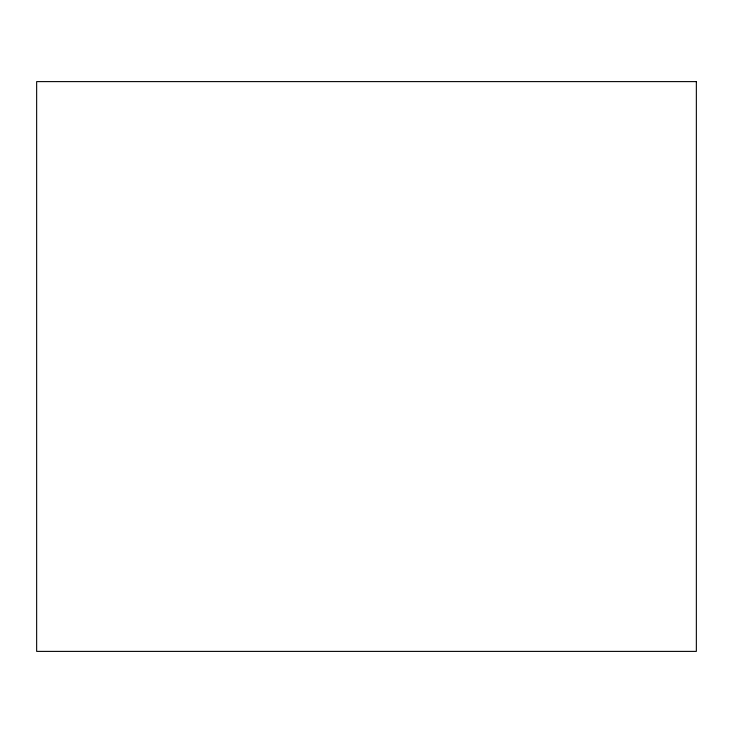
<?xml version="1.0" encoding="UTF-8"?>
<svg xmlns="http://www.w3.org/2000/svg" width="733" height="733" viewBox="0 0 733 733"><rect width="100%" height="100%" fill="white"/><g stroke="black" fill="none" stroke-linecap="round" stroke-linejoin="round"><path stroke-width="1.1" d="M696.35 81.61L36.65 81.61L36.65 651.39L696.35 651.39L696.35 81.61"/></g></svg>
